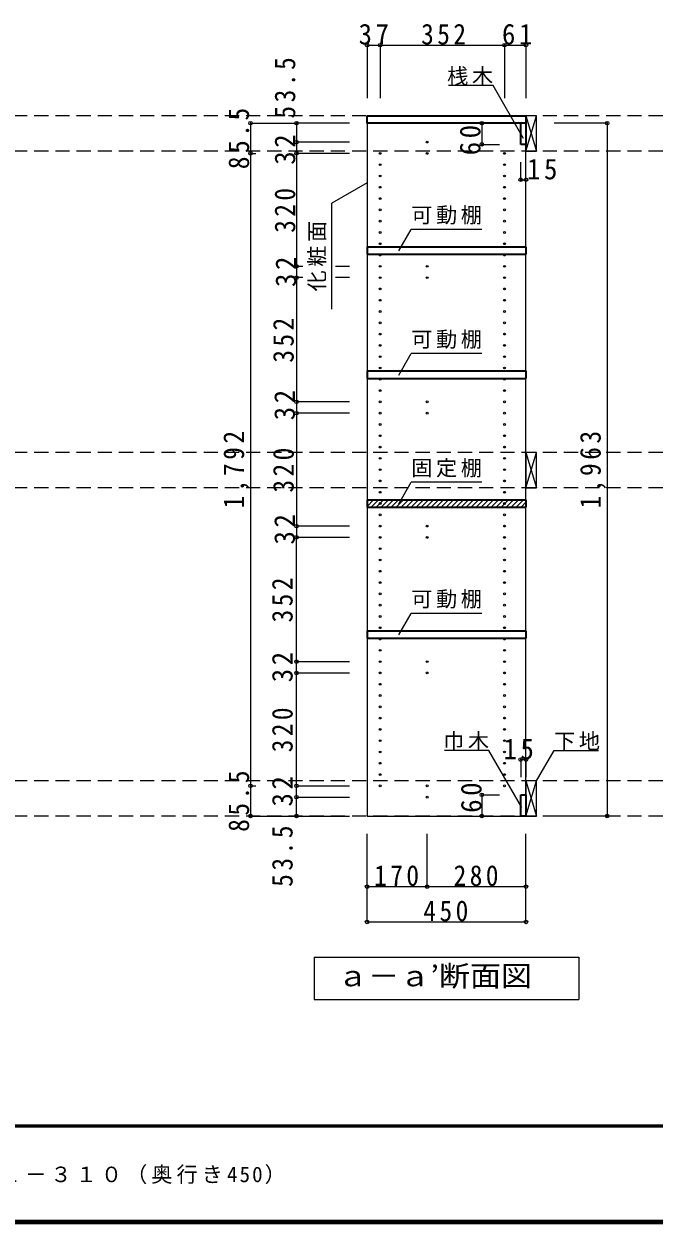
# Model space of a CAD drawing. Units: millimetres, scale not verified. Extents: x -3922 to 3878, y -2932 to 2722.
# Drawn here: x -1884 to -100, y -2864 to 533 of the extents above; entities that cross this region are included whole.
import ezdxf
from ezdxf.enums import TextEntityAlignment as Align

# ---------------------------------------------------------------- set-up
doc = ezdxf.new("R2010")
doc.units = ezdxf.units.MM
doc.header["$LTSCALE"] = 20
doc.header["$PDMODE"] = 32
doc.header["$PDSIZE"] = 10
doc.linetypes.add('DASHED2', pattern=[3, 2, -1])
for name, color, linetype, lineweight in [('0-2', 2, 'Continuous', 35), ('0-3_固定棚', 3, 'Continuous', 25), ('0-4_可動棚', 3, 'Continuous', 25), ('0-5_側板', 4, 'Continuous', 9), ('0-7_桟木・巾木', 2, 'Continuous', 35), ('0-8', 3, 'Continuous', 25), ('0-A_文字', 7, 'Continuous', 18), ('0-B_寸法', 7, 'Continuous', 9), ('0-C_ハッチ', 4, 'Continuous', 9), ('F-1_枠', 6, 'Continuous', 40)]:
    doc.layers.add(name, color=color, linetype=linetype, lineweight=lineweight)
doc.layers.add('F-A_文字', color=7, linetype='Continuous')
doc.styles.add('ＭＳ ゴシック', font='')
doc.styles.get('ＭＳ ゴシック').set_extended_font_data('MS Gothic')

msp = doc.modelspace()

# ---------------------------------------------------------------- linework, layer by layer
at = {"layer": '0-2'}
for p, q in [((-912.53, 272.73), (-462.53, 272.73)), ((-462.53, 272.73), (-462.53, 251.73))]:
    msp.add_line(p, q, dxfattribs=at)
msp.add_lwpolyline([(-462.53, 251.73), (-912.53, 251.73), (-912.53, 272.73)], dxfattribs=at)
at = {"layer": '0-3_固定棚', "color": 2, "lineweight": 35}
for p, q in [((-912.53, -815.27), (-462.53, -815.27)), ((-912.53, -815.27), (-912.53, -836.27)), ((-462.53, -815.27), (-462.53, -836.27)), ((-912.53, -836.27), (-462.53, -836.27))]:
    msp.add_line(p, q, dxfattribs=at)
at = {"layer": '0-4_可動棚', "color": 2, "lineweight": 35}
for p, q in [((-912.53, -98.27), (-462.53, -98.27)), ((-912.53, -98.27), (-912.53, -119.27)), ((-462.53, -98.27), (-462.53, -119.27)), ((-912.53, -119.27), (-462.53, -119.27)), ((-912.53, -450.27), (-462.53, -450.27)), ((-912.53, -450.27), (-912.53, -471.27)), ((-912.53, -471.27), (-462.53, -471.27)), ((-462.53, -450.27), (-462.53, -471.27)), ((-912.53, -1186.27), (-462.53, -1186.27)), ((-912.53, -1186.27), (-912.53, -1207.27)), ((-462.53, -1186.27), (-462.53, -1207.27)), ((-912.53, -1207.27), (-462.53, -1207.27))]:
    msp.add_line(p, q, dxfattribs=at)
at = {"layer": '0-5_側板', "color": 3, "lineweight": 25}
for p, q in [((-462.53, 251.73), (-912.53, 251.73)), ((-462.53, -1711.27), (-462.53, 251.73))]:
    msp.add_line(p, q, dxfattribs=at)
msp.add_lwpolyline([(-912.53, 251.73), (-912.53, -1711.27), (-462.53, -1711.27)], dxfattribs=at)
at = {"layer": '0-5_側板'}
for centre in [(-742.53, 198.23), (-875.53, 166.23), (-875.53, 134.23), (-742.53, 166.23), (-523.53, 166.23), (-523.53, 134.23), (-875.53, 102.23), (-523.53, 102.23), (-875.53, 70.23), (-523.53, 70.23), (-875.53, 38.23), (-523.53, 38.23), (-875.53, 6.23), (-523.53, 6.23), (-875.53, -25.77), (-523.53, -25.77), (-875.53, -57.77), (-523.53, -57.77), (-875.53, -89.77), (-523.53, -89.77), (-875.53, -121.77), (-523.53, -121.77), (-875.53, -153.77), (-742.53, -153.77), (-523.53, -153.77), (-875.53, -185.77), (-742.53, -185.77), (-523.53, -185.77), (-875.53, -217.77), (-523.53, -217.77), (-875.53, -249.77), (-523.53, -249.77), (-875.53, -281.77), (-523.53, -281.77), (-875.53, -313.77), (-523.53, -313.77), (-875.53, -345.77), (-523.53, -345.77), (-875.53, -377.77), (-875.53, -409.77), (-523.53, -377.77), (-523.53, -409.77), (-875.53, -441.77), (-523.53, -441.77), (-875.53, -473.77), (-523.53, -473.77), (-875.53, -505.77), (-523.53, -505.77), (-875.53, -537.77), (-742.53, -537.77), (-523.53, -537.77), (-875.53, -569.77), (-742.53, -569.77), (-523.53, -569.77), (-875.53, -601.77), (-523.53, -601.77), (-875.53, -633.77), (-523.53, -633.77), (-875.53, -665.77), (-523.53, -665.77), (-875.53, -697.77), (-523.53, -697.77), (-875.53, -729.77), (-523.53, -729.77), (-875.53, -761.77), (-523.53, -761.77), (-875.53, -793.77), (-523.53, -793.77), (-875.53, -825.77), (-523.53, -825.77), (-875.53, -857.77), (-523.53, -857.77), (-875.53, -889.77), (-742.53, -889.77), (-523.53, -889.77), (-875.53, -921.77), (-742.53, -921.77), (-523.53, -921.77), (-875.53, -953.77), (-875.53, -985.77), (-523.53, -953.77), (-523.53, -985.77), (-875.53, -1017.77), (-523.53, -1017.77), (-875.53, -1049.77), (-523.53, -1049.77), (-875.53, -1081.77), (-523.53, -1081.77), (-875.53, -1113.77), (-523.53, -1113.77), (-875.53, -1145.77), (-523.53, -1145.77), (-875.53, -1177.77), (-523.53, -1177.77), (-875.53, -1209.77), (-523.53, -1209.77), (-875.53, -1241.77), (-523.53, -1241.77), (-875.53, -1273.77), (-742.53, -1273.77), (-523.53, -1273.77), (-875.53, -1305.77), (-742.53, -1305.77), (-523.53, -1305.77), (-875.53, -1337.77), (-523.53, -1337.77), (-875.53, -1369.77), (-523.53, -1369.77), (-875.53, -1401.77), (-523.53, -1401.77), (-875.53, -1433.77), (-523.53, -1433.77), (-875.53, -1465.77), (-523.53, -1465.77), (-875.53, -1497.77), (-875.53, -1529.77), (-523.53, -1497.77), (-523.53, -1529.77), (-875.53, -1561.77), (-523.53, -1561.77), (-875.53, -1593.77), (-523.53, -1593.77), (-875.53, -1625.77), (-742.53, -1625.77), (-523.53, -1625.77), (-742.53, -1657.77)]:
    msp.add_circle(centre, 2.5, dxfattribs=at)
at = {"layer": '0-7_桟木・巾木'}
for p, q in [((-462.53, 251.73), (-477.53, 251.73)), ((-477.53, 191.73), (-477.53, 251.73)), ((-462.53, 251.73), (-462.53, 191.73)), ((-477.53, -1651.27), (-462.53, -1651.27)), ((-462.53, -1651.27), (-462.53, -1711.27))]:
    msp.add_line(p, q, dxfattribs=at)
for points in [[(-462.53, 191.73), (-474.03, 191.73), (-477.53, 191.73)], [(-462.53, -1711.27), (-477.53, -1711.27), (-477.53, -1651.27)]]:
    msp.add_lwpolyline(points, dxfattribs=at)
at = {"layer": '0-8'}
for p, q in [((-462.53, 272.73), (-462.53, 172.73)), ((-432.53, 272.73), (-462.53, 272.73)), ((-432.53, 172.73), (-432.53, 272.73)), ((-462.53, 172.73), (-432.53, 172.73)), ((-462.53, -681.27), (-462.53, -781.27)), ((-432.53, -681.27), (-462.53, -681.27)), ((-432.53, -781.27), (-432.53, -681.27)), ((-462.53, -781.27), (-432.53, -781.27)), ((-462.53, -1611.27), (-462.53, -1711.27)), ((-432.53, -1611.27), (-462.53, -1611.27)), ((-432.53, -1711.27), (-432.53, -1611.27)), ((-462.53, -1711.27), (-432.53, -1711.27))]:
    msp.add_line(p, q, dxfattribs=at)
at = {"layer": '0-8', "color": 7, "lineweight": 18}
for p, q in [((-462.53, 172.73), (-432.53, 272.73)), ((-462.53, 272.73), (-432.53, 172.73)), ((-462.53, -781.27), (-432.53, -681.27)), ((-462.53, -681.27), (-432.53, -781.27)), ((-462.53, -1711.27), (-432.53, -1611.27)), ((-462.53, -1611.27), (-432.53, -1711.27))]:
    msp.add_line(p, q, dxfattribs=at)
at = {"layer": '0-A_文字'}
for p, q in [((-555.88, 358.32), (-681.91, 358.32)), ((-469.2, 208.2), (-555.88, 358.32)), ((-912.53, 82.66), (-1012.53, 24.93)), ((-1012.53, -275.07), (-1012.53, 24.93)), ((-822.55, -109.79), (-787.53, -49.14)), ((-587.53, -49.14), (-787.53, -49.14)), ((-822.55, -461.79), (-787.53, -401.14)), ((-587.53, -401.14), (-787.53, -401.14)), ((-822.55, -826.33), (-787.53, -765.68)), ((-587.53, -765.68), (-787.53, -765.68)), ((-822.55, -1197.79), (-787.53, -1137.14)), ((-587.53, -1137.14), (-787.53, -1137.14)), ((-432.53, -1611.27), (-383.12, -1525.68)), ((-383.12, -1525.68), (-257.09, -1525.68))]:
    msp.add_line(p, q, dxfattribs=at)
for points in [[(-473.93, -1687.41), (-567.31, -1525.68), (-693.34, -1525.68)], [(-1062.53, -2111.27), (-312.53, -2111.27), (-312.53, -2231.27)], [(-1062.53, -2111.27), (-1062.53, -2231.27), (-312.53, -2231.27)]]:
    msp.add_lwpolyline(points, dxfattribs=at)
at = {"layer": '0-B_寸法', "color": 4}
for p, q in [((-912.53, 472.73), (-912.53, 322.73)), ((-912.53, 472.73), (-462.53, 472.73)), ((-875.53, 472.73), (-875.53, 322.73)), ((-523.53, 472.73), (-523.53, 322.73)), ((-462.53, 472.73), (-462.53, 322.73)), ((-1242.53, 251.73), (-1242.53, -1711.27)), ((-1242.53, 251.73), (-1112.53, 251.73)), ((-1112.53, 251.73), (-1112.53, 198.23)), ((-962.53, 251.73), (-1112.53, 251.73)), ((-587.53, 251.73), (-587.53, 191.73)), ((-587.53, 251.73), (-537.53, 251.73)), ((-232.53, 251.73), (-382.53, 251.73)), ((-232.53, 251.73), (-232.53, -1711.27)), ((-1112.53, 198.23), (-1112.53, 166.23)), ((-962.53, 198.23), (-1112.53, 198.23)), ((-587.53, 191.73), (-537.53, 191.73)), ((-1242.53, 166.23), (-1227.52, 166.23)), ((-1112.53, 166.23), (-1112.53, -153.77)), ((-962.53, 166.23), (-1112.53, 166.23)), ((-477.53, 91.73), (-477.53, 141.73)), ((-462.53, 91.73), (-462.53, 141.73)), ((-477.53, 91.73), (-462.53, 91.73)), ((-1112.53, -153.77), (-1112.53, -185.77)), ((-1094.04, -153.77), (-1112.53, -153.77)), ((-962.53, -153.77), (-1002.28, -153.77)), ((-1112.53, -185.77), (-1112.53, -537.77)), ((-1094.04, -185.77), (-1112.53, -185.77)), ((-962.53, -185.77), (-1002.28, -185.77)), ((-1112.53, -537.77), (-1112.53, -569.77)), ((-962.53, -537.77), (-1112.53, -537.77)), ((-1112.53, -569.77), (-1112.53, -889.77)), ((-962.53, -569.77), (-1112.53, -569.77)), ((-1112.53, -889.77), (-1112.53, -921.77)), ((-962.53, -889.77), (-1112.53, -889.77)), ((-962.53, -921.77), (-1112.53, -921.77)), ((-1112.53, -1273.77), (-1112.53, -921.77)), ((-1112.53, -1305.77), (-1112.53, -1273.77)), ((-1112.53, -1273.77), (-962.53, -1273.77)), ((-1112.53, -1625.77), (-1112.53, -1305.77)), ((-1112.53, -1305.77), (-962.53, -1305.77)), ((-477.53, -1551.27), (-462.53, -1551.27)), ((-477.53, -1551.27), (-477.53, -1601.27)), ((-462.53, -1551.27), (-462.53, -1601.27)), ((-1242.53, -1625.77), (-1227.52, -1625.77)), ((-1112.53, -1657.77), (-1112.53, -1625.77)), ((-1112.53, -1625.77), (-962.53, -1625.77)), ((-1112.53, -1711.27), (-1112.53, -1657.77)), ((-1112.53, -1657.77), (-962.53, -1657.77)), ((-587.53, -1651.27), (-587.53, -1711.27)), ((-587.53, -1651.27), (-537.53, -1651.27)), ((-1242.53, -1711.27), (-1112.53, -1711.27)), ((-1112.53, -1711.27), (-962.53, -1711.27)), ((-587.53, -1711.27), (-537.53, -1711.27)), ((-232.53, -1711.27), (-382.53, -1711.27)), ((-912.53, -2011.27), (-912.53, -1761.27)), ((-742.53, -1911.27), (-742.53, -1761.27)), ((-462.53, -2011.27), (-462.53, -1761.27)), ((-912.53, -1911.27), (-462.53, -1911.27)), ((-912.53, -2011.27), (-462.53, -2011.27))]:
    msp.add_line(p, q, dxfattribs=at)
at = {"layer": '0-B_寸法', "color": 4, "linetype": 'DASHED2'}
for p, q in [((2864.83, 272.73), (-2981.53, 272.73)), ((2864.83, 172.73), (-2981.53, 172.73)), ((2864.83, -681.27), (-2981.53, -681.27)), ((2864.83, -781.27), (-2981.53, -781.27)), ((2864.83, -1611.27), (-2981.53, -1611.27)), ((2864.83, -1711.27), (-2981.53, -1711.27))]:
    msp.add_line(p, q, dxfattribs=at)
at = {"layer": '0-B_寸法'}
for p in [(-912.53, 472.73), (-875.53, 472.73), (-523.53, 472.73), (-462.53, 472.73), (-1242.53, 251.73), (-1112.53, 251.73), (-587.53, 251.73), (-232.53, 251.73), (-1242.53, 166.23), (-1112.53, 198.23), (-1112.53, 166.23), (-587.53, 191.73), (-477.53, 91.73), (-462.53, 91.73), (-1112.53, -153.77), (-1112.53, -185.77), (-1112.53, -537.77), (-1112.53, -569.77), (-1112.53, -889.77), (-1112.53, -921.77), (-1112.53, -1273.77), (-1112.53, -1305.77), (-477.53, -1551.27), (-462.53, -1551.27), (-1242.53, -1625.77), (-1112.53, -1625.77), (-1112.53, -1657.77), (-587.53, -1651.27), (-1242.53, -1711.27), (-1112.53, -1711.27), (-587.53, -1711.27), (-232.53, -1711.27), (-912.53, -1911.27), (-742.53, -1911.27), (-462.53, -1911.27), (-912.53, -2011.27), (-462.53, -2011.27)]:
    msp.add_point(p, dxfattribs=at)
at = {"layer": '0-C_ハッチ'}
for p, q in [((-912.53, -833.79), (-894.01, -815.27)), ((-912.53, -819.65), (-908.15, -815.27)), ((-900.86, -836.27), (-879.86, -815.27)), ((-886.72, -836.27), (-865.72, -815.27)), ((-872.58, -836.27), (-851.58, -815.27)), ((-858.44, -836.27), (-837.44, -815.27)), ((-844.29, -836.27), (-823.29, -815.27)), ((-830.15, -836.27), (-809.15, -815.27)), ((-816.01, -836.27), (-795.01, -815.27)), ((-801.87, -836.27), (-780.87, -815.27)), ((-787.73, -836.27), (-766.73, -815.27)), ((-773.58, -836.27), (-752.58, -815.27)), ((-759.44, -836.27), (-738.44, -815.27)), ((-745.3, -836.27), (-724.3, -815.27)), ((-731.16, -836.27), (-710.16, -815.27)), ((-717.02, -836.27), (-696.02, -815.27)), ((-702.87, -836.27), (-681.87, -815.27)), ((-688.73, -836.27), (-667.73, -815.27)), ((-674.59, -836.27), (-653.59, -815.27)), ((-660.45, -836.27), (-639.45, -815.27)), ((-646.3, -836.27), (-625.3, -815.27)), ((-632.16, -836.27), (-611.16, -815.27)), ((-618.02, -836.27), (-597.02, -815.27)), ((-603.88, -836.27), (-582.88, -815.27)), ((-589.74, -836.27), (-568.74, -815.27)), ((-575.59, -836.27), (-554.59, -815.27)), ((-561.45, -836.27), (-540.45, -815.27)), ((-547.31, -836.27), (-526.31, -815.27)), ((-533.17, -836.27), (-512.17, -815.27)), ((-519.03, -836.27), (-498.03, -815.27)), ((-504.88, -836.27), (-483.88, -815.27)), ((-490.74, -836.27), (-469.74, -815.27)), ((-476.6, -836.27), (-462.53, -822.2))]:
    msp.add_line(p, q, dxfattribs=at)
at = {"layer": 'F-1_枠'}
for p, q in [((3877.97, -2587.71), (-3922.03, -2587.71)), ((3877.97, -2591.04), (-3922.03, -2591.04)), ((3877.97, -2857.71), (-3922.03, -2857.71)), ((3877.97, -2861.04), (-3922.03, -2861.04)), ((3877.97, -2864.37), (-3922.03, -2864.37))]:
    msp.add_line(p, q, dxfattribs=at)

# ---------------------------------------------------------------- texts
at = {"layer": '0-A_文字', "style": 'ＭＳ ゴシック', "width": 1.1}
msp.add_text('ａ－ａ’断面図', height=58.65, dxfattribs=at).set_placement((-997.53, -2211.27), align=Align.BOTTOM_LEFT)
at = {"layer": '0-A_文字', "char_height": 43.99, "attachment_point": 7, "style": 'ＭＳ ゴシック'}
for s, insert in [('\\T1.17;桟木', (-685.88, 358.32)), ('\\T1.17;可動棚', (-787.53, -35.5)), ('\\T1.17;可動棚', (-787.53, -387.5)), ('\\T1.17;固定棚', (-787.53, -752.04)), ('\\T1.17;可動棚', (-787.53, -1123.5)), ('\\T1.17;巾木', (-697.31, -1525.68)), ('\\T1.17;下地', (-383.12, -1525.68))]:
    msp.add_mtext(s, dxfattribs=dict(at, insert=insert))
at = {"layer": '0-A_文字', "insert": (-1027.53, -225.07), "char_height": 43.99, "attachment_point": 7, "rotation": 90, "style": 'ＭＳ ゴシック'}
msp.add_mtext('\\T1.17;化粧面', dxfattribs=at)
at = {"layer": '0-B_寸法', "char_height": 58.65, "attachment_point": 7, "style": 'ＭＳ ゴシック'}
for s, insert in [('\\T1.27;\\W0.95;37', (-936.53, 473.94)), ('\\T1.27;\\W0.9;352', (-759.53, 473.94)), ('\\T1.27;\\W0.95;61', (-530.53, 473.94)), ('\\T1.27;\\W0.95;15', (-459.64, 91.73)), ('\\T1.27;\\W0.95;15', (-526.38, -1551.27)), ('\\T1.27;\\W0.9;170', (-892.53, -1910.06)), ('\\T1.27;\\W0.9;280', (-667.53, -1910.06)), ('\\T1.27;\\W0.9;450', (-753.07, -2010.06))]:
    msp.add_mtext(s, dxfattribs=dict(at, insert=insert))
at = {"layer": '0-B_寸法', "char_height": 58.65, "attachment_point": 7, "rotation": 90, "style": 'ＭＳ ゴシック'}
for s, insert in [('\\T1.28;\\W0.9;53.5', (-1115.14, 264.81)), ('\\T1.28;\\W0.9;85.5', (-1245.85, 121.48)), ('\\T1.27;\\W0.95;60', (-590.73, 160.86)), ('\\T1.27;\\W0.95;32', (-1115.14, 134.1)), ('\\T1.27;\\W0.9;320', (-1115.14, -58.77)), ('\\T1.27;\\W0.95;32', (-1112.53, -212.27)), ('\\T1.27;\\W0.9;352', (-1119.44, -426.77)), ('\\T1.27;\\W0.95;32', (-1116.04, -589.89)), ('\\T1.28;\\W0.9;1,792', (-1245.85, -839.77)), ('\\T1.28;\\W0.9;1,963', (-235.85, -839.77)), ('\\T1.27;\\W0.9;320', (-1119.44, -794.77)), ('\\T1.27;\\W0.95;32', (-1116.04, -941.89)), ('\\T1.27;\\W0.9;352', (-1122.53, -1162.77)), ('\\T1.27;\\W0.95;32', (-1122.53, -1332.27)), ('\\T1.27;\\W0.9;320', (-1122.53, -1530.77)), ('\\T1.28;\\W0.9;85.5', (-1245.85, -1756.02)), ('\\T1.27;\\W0.95;32', (-1122.53, -1684.27)), ('\\T1.27;\\W0.95;60', (-587.53, -1702.05)), ('\\T1.28;\\W0.9;53.5', (-1122.53, -1911.84))]:
    msp.add_mtext(s, dxfattribs=dict(at, insert=insert))
at = {"layer": 'F-A_文字', "insert": (-3415.36, -2754.37), "char_height": 43.99, "attachment_point": 7, "style": 'ＭＳ ゴシック'}
msp.add_mtext('\\T1.19;収納内部パーツ\u3000e・ra・bo\u3000モデルプランＣＬ－３１０（奥行き450）', dxfattribs=at)

doc.saveas('drawing.dxf')
